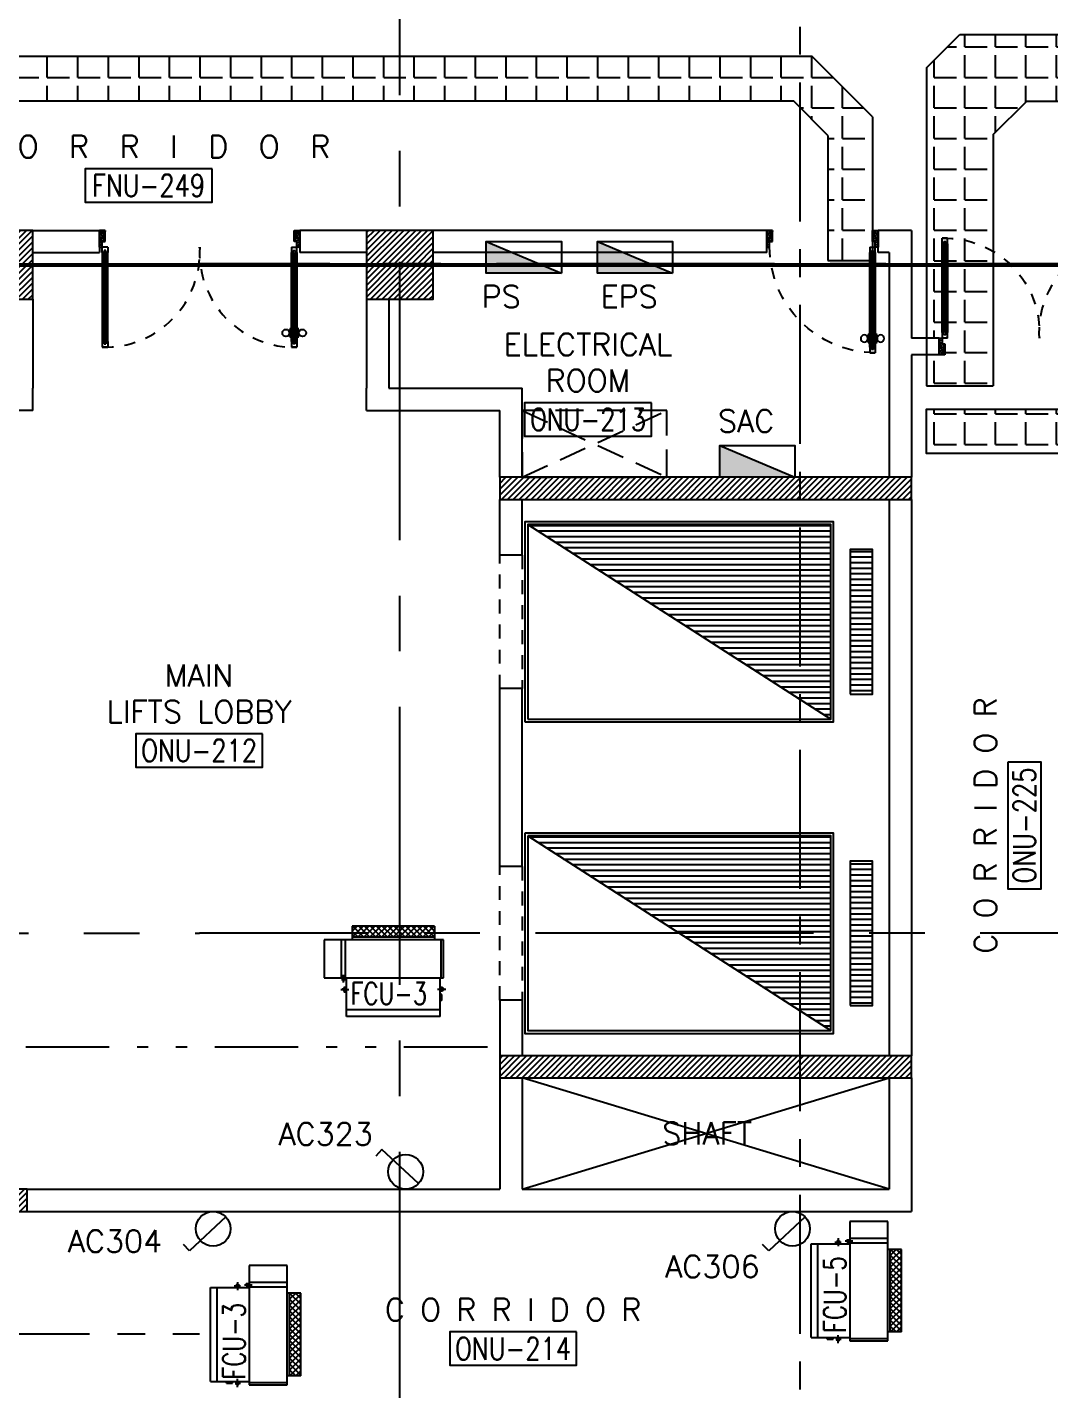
# Model space of a CAD drawing. Extents: x 88808.2 to 88899.2, y 39921.6 to 40001.1.
# Drawn here: x 88875.42 to 88884.61, y 39945.98 to 39958.23 of the extents above; entities that cross this region are included whole.
import ezdxf
from ezdxf.enums import TextEntityAlignment as Align

# ---------------------------------------------------------------- set-up
doc = ezdxf.new("R2010")
doc.units = 0
doc.header["$MEASUREMENT"] = 0
for name, pattern in [('2DASHES', [1.7, 0.75, -0.25, 0.1, -0.25, 0.1, -0.25]), ('CENTER', [2, 1.25, -0.25, 0.25, -0.25]), ('CENTERX2', [4, 2.5, -0.5, 0.5, -0.5]), ('HIDDEN', [0.375, 0.25, -0.125]), ('HIDDEN2', [0.1875, 0.125, -0.0625])]:
    doc.linetypes.add(name, pattern=pattern)
doc.layers.get('0').update_dxf_attribs({"color": 11, "linetype": 'CONTINUOUS'})
for name, color, linetype in [('AXES', 11, 'CENTERX2'), ('AXES1', 11, 'CENTER'), ('COL', 11, 'CONTINUOUS'), ('DOOR', 11, 'CONTINUOUS'), ('E-HLINE', 2, 'HIDDEN'), ('E-PANELBX', 3, 'CONTINUOUS'), ('E-SOCKETS', 4, 'CONTINUOUS'), ('E-TRAY', 2, 'CONTINUOUS'), ('EJ', 11, 'CONTINUOUS'), ('FCU', 3, 'CONTINUOUS'), ('HAT', 11, 'CONTINUOUS'), ('HIDDEN', 11, 'HIDDEN2'), ('IND-ES-L', 11, '2DASHES'), ('LIFTS', 11, 'CONTINUOUS'), ('M-TEXT', 2, 'CONTINUOUS'), ('RM-BOX', 11, 'CONTINUOUS'), ('RM-NAME', 11, 'CONTINUOUS'), ('RM-NO', 11, 'CONTINUOUS'), ('SHAFT', 11, 'CONTINUOUS'), ('TITLE', 4, 'CONTINUOUS'), ('WALL', 11, 'CONTINUOUS')]:
    doc.layers.add(name, color=color, linetype=linetype)
doc.styles.add('ROMANS', font='ROMANS.shx', dxfattribs={"width": 0.6})
pattern_1 = [(0, (0, 0), (0, 0.275), [0.2, -0.075]), (90, (0, 0), (-0.275, 2e-17), [0.2, -0.075])]

# ---------------------------------------------------------------- blocks, each defined once
blk = doc.blocks.new('RM1')
at = {"layer": 'RM-BOX'}
blk.add_lwpolyline([(570, -200), (-570, -200), (-570, -500), (570, -500)], close=True, dxfattribs=at)
at = {"layer": 'RM-NAME', "style": 'ROMANS'}
for tag, p in [('ROOMNAME1', (0, 324)), ('ROOMNAME2', (0, 0))]:
    blk.add_attdef(tag, text='', height=200, dxfattribs=at).set_placement(p, align=Align.MIDDLE)
at = {"layer": 'RM-NO', "style": 'ROMANS', "width": 0.8}
blk.add_attdef('ROOMNO', text='', height=200, dxfattribs=at).set_placement((0, -350), align=Align.MIDDLE)
blk = doc.blocks.new('D1000')
at = {"layer": 'DOOR', "color": 7, "linetype": 'ByBlock'}
for p, q in [((0, 0), (-150, 0)), ((-150, 0), (-150, -25)), ((-150, 0), (0, 0)), ((0, -50), (-114, 0)), ((0, -50), (-40, 0)), ((0, -50), (0, 0)), ((-1050, -25), (-1100, -25)), ((-1100, -75), (-1100, -25)), ((-1100, -25), (-1100, -75)), ((-1050, -75), (-1100, -75)), ((-1050, -42), (-1070, -42)), ((-1070, -42), (-1070, -58)), ((-1050, -58), (-1070, -58)), ((-1050, -25), (-1050, -42)), ((-1050, -58), (-1050, -75)), ((-928, -18), (-1018, -18)), ((-1018, -25), (-1018, -18)), ((-1018, -75), (-1018, -82)), ((-928, -82), (-1018, -82)), ((-1005, -9), (-940, -9)), ((-1005, -18), (-1005, -9)), ((-1005, -18), (-940, -18)), ((-1005, -82), (-940, -82)), ((-1005, -82), (-1005, -91)), ((-1005, -91), (-940, -91)), ((-940, -18), (-940, -9)), ((-940, -82), (-940, -91)), ((-928, -25), (-928, -18)), ((-928, -75), (-928, -82)), ((-200, -42), (-200, -25)), ((-200, -25), (-150, -25)), ((-180, -42), (-200, -42)), ((-200, -75), (-200, -58)), ((-200, -58), (-180, -58)), ((-150, -75), (-200, -75)), ((-180, -58), (-180, -42)), ((-150, -75), (-150, -25)), ((-150, -25), (-100, -25)), ((-100, -25), (-100, -50)), ((0, -50), (-100, -37)), ((-100, -50), (0, -50)), ((-150, -975), (-100, -975)), ((-150, -1000), (-150, -975)), ((0, -950), (-114, -1000)), ((-100, -975), (-100, -950)), ((0, -950), (-100, -963)), ((-100, -950), (0, -950)), ((0, -950), (-40, -1000)), ((0, -950), (0, -1000)), ((-150, -1000), (0, -1000)), ((0, -1000), (-150, -1000))]:
    blk.add_line(p, q, dxfattribs=at)
at = {"layer": 'DOOR', "linetype": 'ByBlock'}
for p, q in [((-200, -25), (-1050, -25)), ((-200, -42), (-1050, -42)), ((-200, -58), (-1050, -58)), ((-1050, -75), (-200, -75))]:
    blk.add_line(p, q, dxfattribs=at)
at = {"layer": 'DOOR', "color": 7, "linetype": 'ByBlock'}
for centre in [(-973, 23), (-973, -124)]:
    blk.add_circle(centre, 32.4, dxfattribs=at)
for centre, radius, start, end in [((0, -50), 134, 158.1598, 169.28), ((0, -50), 74.4, 137.7764, 180), ((0, -50), 54.4, 113.2074, 180), ((0, -50), 154, 161.1053, 166.2858), ((0, -50), 114, 154.0838, 167.3774), ((0, -50), 94.4, 148.0182, 180), ((0, -50), 34.4, 90, 180), ((0, -50), 14.4, 90, 180), ((0, -950), 134, 190.72, 201.8402), ((0, -950), 94.4, 180, 211.9818), ((0, -950), 74.4, 180, 222.2236), ((0, -950), 54.4, 180, 246.7926), ((0, -950), 34.4, 180, 270), ((0, -950), 14.4, 180, 270), ((0, -950), 154, 193.7142, 198.8947)]:
    blk.add_arc(centre, radius, start, end, dxfattribs=at)
at = {"layer": 'DOOR', "linetype": 'HIDDEN', "ltscale": 0.5}
blk.add_arc((-149, -24), 951, 180.0434, 269.9667, dxfattribs=at)
blk = doc.blocks.new('A$C272A55A0')
at = {"layer": 'DOOR', "color": 0, "linetype": 'ByBlock'}
for p, q in [((0, 900), (0, 1050)), ((50, 1050), (0, 1050)), ((50, 950), (50, 1050)), ((1750, 950), (1750, 1050)), ((1750, 1050), (1800, 1050)), ((1800, 1050), (1800, 900)), ((0, 900), (25, 900)), ((25, 950), (50, 950)), ((25, 900), (25, 950)), ((75, 900), (25, 900)), ((25, 850), (25, 900)), ((58, 870), (42, 870)), ((42, 870), (42, 850)), ((58, 850), (58, 870)), ((75, 900), (75, 850)), ((1725, 900), (1775, 900)), ((1725, 900), (1725, 850)), ((1742, 870), (1758, 870)), ((1742, 850), (1742, 870)), ((1775, 950), (1750, 950)), ((1758, 870), (1758, 850)), ((1775, 900), (1775, 950)), ((1800, 900), (1775, 900)), ((1775, 850), (1775, 900)), ((42, 850), (25, 850)), ((75, 850), (58, 850)), ((1725, 850), (1742, 850)), ((1758, 850), (1775, 850)), ((1718, 160), (1709, 160)), ((1709, 95), (1709, 160)), ((1725, 173), (1718, 173)), ((1718, 173), (1718, 83)), ((1718, 95), (1718, 160)), ((1775, 173), (1782, 173)), ((1782, 173), (1782, 83)), ((1782, 160), (1791, 160)), ((1782, 95), (1782, 160)), ((1791, 95), (1791, 160)), ((25, 50), (42, 50)), ((25, 50), (25, 0)), ((25, 0), (75, 0)), ((75, 0), (25, 0)), ((42, 50), (42, 30)), ((42, 30), (58, 30)), ((58, 50), (75, 50)), ((58, 50), (58, 30)), ((75, 50), (75, 0)), ((1718, 95), (1709, 95)), ((1725, 83), (1718, 83)), ((1742, 50), (1725, 50)), ((1725, 50), (1725, 0)), ((1775, 0), (1725, 0)), ((1725, 0), (1775, 0)), ((1742, 50), (1742, 30)), ((1758, 30), (1742, 30)), ((1775, 50), (1758, 50)), ((1758, 50), (1758, 30)), ((1775, 83), (1782, 83)), ((1775, 50), (1775, 0)), ((1782, 95), (1791, 95))]:
    blk.add_line(p, q, dxfattribs=at)
at = {"layer": 'DOOR', "color": 9, "linetype": 'ByBlock'}
for p, q in [((50, 1050), (0, 1010)), ((50, 1050), (0, 937)), ((50, 1050), (37, 950)), ((1750, 1050), (1800, 1010)), ((1750, 1050), (1800, 937)), ((1750, 1050), (1763, 950))]:
    blk.add_line(p, q, dxfattribs=at)
at = {"layer": 'DOOR', "linetype": 'ByBlock'}
for p, q in [((25, 850), (25, 50)), ((42, 850), (42, 50)), ((58, 850), (58, 50)), ((75, 50), (75, 850)), ((1725, 50), (1725, 850)), ((1742, 850), (1742, 50)), ((1758, 850), (1758, 50)), ((1775, 850), (1775, 50))]:
    blk.add_line(p, q, dxfattribs=at)
at = {"layer": 'DOOR', "color": 0, "linetype": 'ByBlock'}
for centre in [(1676, 128), (1824, 128)]:
    blk.add_circle(centre, 32.4, dxfattribs=at)
at = {"layer": 'DOOR', "color": 9, "linetype": 'ByBlock'}
for centre, radius, start, end in [((50, 1050), 54.4, 203.2074, 270), ((50, 1050), 74.4, 227.7764, 270), ((50, 1050), 34.4, 180, 270), ((50, 1050), 14.4, 180, 270), ((1750, 1050), 14.4, 270, 0), ((1750, 1050), 34.4, 270, 0), ((1750, 1050), 54.4, 270, 336.7926), ((1750, 1050), 74.4, 270, 312.2236), ((50, 1050), 94.4, 238.0182, 270), ((50, 1050), 114, 244.0838, 257.3774), ((50, 1050), 134, 248.1598, 259.28), ((50, 1050), 154, 251.1053, 256.2858), ((1750, 1050), 94.4, 270, 301.9818), ((1750, 1050), 114, 282.6226, 295.9162), ((1750, 1050), 134, 280.72, 291.8402), ((1750, 1050), 154, 283.7142, 288.8947)]:
    blk.add_arc(centre, radius, start, end, dxfattribs=at)
at = {"layer": 'DOOR', "linetype": 'HIDDEN', "ltscale": 0.5}
for centre, start, end in [((50, 851), 268.3174, 3.2965), ((1750, 851), 176.7035, 271.6826)]:
    blk.add_arc(centre, 851, start, end, dxfattribs=at)
at = {"layer": 'WALL', "linetype": 'ByBlock'}
blk.add_line((1800, 900), (1800, 1050), dxfattribs=at)
blk = doc.blocks.new('*X19')
at = {"color": 0}
for p, q in [((503899, 131750), (506612, 131750)), ((503977, 131700), (506612, 131700)), ((504055, 131650), (506612, 131650)), ((504132, 131600), (506612, 131600)), ((504210, 131550), (506612, 131550)), ((504288, 131500), (506612, 131500)), ((504366, 131450), (506612, 131450)), ((504444, 131400), (506612, 131400)), ((504522, 131350), (506612, 131350)), ((504600, 131300), (506612, 131300)), ((504677, 131250), (506612, 131250)), ((504755, 131200), (506612, 131200)), ((504833, 131150), (506612, 131150)), ((504911, 131100), (506612, 131100)), ((504989, 131050), (506612, 131050)), ((505067, 131000), (506612, 131000)), ((505145, 130950), (506612, 130950)), ((505222, 130900), (506612, 130900)), ((505300, 130850), (506612, 130850)), ((505378, 130800), (506612, 130800)), ((505456, 130750), (506612, 130750)), ((505534, 130700), (506612, 130700)), ((505612, 130650), (506612, 130650)), ((505690, 130600), (506612, 130600)), ((505767, 130550), (506612, 130550)), ((505845, 130500), (506612, 130500)), ((505923, 130450), (506612, 130450)), ((506001, 130400), (506612, 130400)), ((506079, 130350), (506612, 130350)), ((506157, 130300), (506612, 130300)), ((506235, 130250), (506612, 130250)), ((506312, 130200), (506612, 130200)), ((506390, 130150), (506612, 130150)), ((506468, 130100), (506612, 130100)), ((506546, 130050), (506612, 130050))]:
    blk.add_line(p, q, dxfattribs=at)
blk = doc.blocks.new('C5')
at = {"layer": 'HAT', "linetype": 'ByBlock'}
h = blk.add_hatch(dxfattribs=at)
h.set_pattern_fill('ANSI31', color=256, scale=300, style=0)
h.set_pattern_definition([(45, (-223356.182, -51411.005), (-26.516504, 26.516504), [])])
h.paths.add_polyline_path([(300, 300), (0, 300), (0, 0), (300, 0)])
h.paths.add_polyline_path([(600, 300), (300, 300), (300, 0), (600, 0)])
at = {"layer": 'COL'}
blk.add_lwpolyline([(600, 300), (0, 300), (0, 0), (600, 0)], close=True, dxfattribs=at)
blk = doc.blocks.new('*X53')
at = {"color": 0}
for p, q in [((76229, 137641), (76388, 137800)), ((76229, 137694), (76334, 137800)), ((76229, 137748), (76281, 137800)), ((76241, 137600), (76441, 137800)), ((76294, 137600), (76494, 137800)), ((76347, 137600), (76547, 137800)), ((76400, 137600), (76600, 137800)), ((76453, 137600), (76653, 137800)), ((76506, 137600), (76706, 137800)), ((76559, 137600), (76759, 137800)), ((76612, 137600), (76812, 137800)), ((76665, 137600), (76865, 137800)), ((76718, 137600), (76918, 137800)), ((76771, 137600), (76971, 137800)), ((76824, 137600), (77024, 137800)), ((76877, 137600), (77077, 137800)), ((76930, 137600), (77130, 137800)), ((76983, 137600), (77183, 137800)), ((77036, 137600), (77236, 137800)), ((77089, 137600), (77289, 137800)), ((77142, 137600), (77342, 137800)), ((77195, 137600), (77395, 137800)), ((77248, 137600), (77448, 137800)), ((77301, 137600), (77501, 137800)), ((77354, 137600), (77554, 137800)), ((77407, 137600), (77607, 137800)), ((77460, 137600), (77660, 137800)), ((77513, 137600), (77713, 137800)), ((77566, 137600), (77766, 137800)), ((77619, 137600), (77819, 137800)), ((77672, 137600), (77872, 137800)), ((77725, 137600), (77925, 137800)), ((77779, 137600), (77979, 137800)), ((77832, 137600), (78032, 137800)), ((77885, 137600), (78085, 137800)), ((77938, 137600), (78138, 137800)), ((77991, 137600), (78191, 137800)), ((78044, 137600), (78244, 137800)), ((78097, 137600), (78297, 137800)), ((78150, 137600), (78350, 137800)), ((78203, 137600), (78403, 137800)), ((78256, 137600), (78456, 137800)), ((78309, 137600), (78509, 137800)), ((78362, 137600), (78562, 137800)), ((78415, 137600), (78615, 137800)), ((78468, 137600), (78668, 137800)), ((78521, 137600), (78721, 137800)), ((78574, 137600), (78774, 137800)), ((78627, 137600), (78827, 137800)), ((78680, 137600), (78880, 137800)), ((78733, 137600), (78933, 137800)), ((78786, 137600), (78986, 137800)), ((78839, 137600), (79039, 137800)), ((78892, 137600), (79092, 137800)), ((78945, 137600), (79145, 137800)), ((78998, 137600), (79198, 137800)), ((79051, 137600), (79251, 137800)), ((79104, 137600), (79304, 137800)), ((79157, 137600), (79357, 137800)), ((79210, 137600), (79410, 137800)), ((79263, 137600), (79463, 137800)), ((79316, 137600), (79516, 137800)), ((79369, 137600), (79569, 137800)), ((79423, 137600), (79623, 137800)), ((79476, 137600), (79676, 137800)), ((79529, 137600), (79729, 137800)), ((79582, 137600), (79782, 137800)), ((79635, 137600), (79835, 137800)), ((79688, 137600), (79888, 137800)), ((79741, 137600), (79941, 137800)), ((79794, 137600), (79994, 137800)), ((79847, 137600), (80047, 137800)), ((79900, 137600), (80100, 137800)), ((79953, 137600), (80153, 137800)), ((80006, 137600), (80206, 137800)), ((80059, 137600), (80259, 137800)), ((80112, 137600), (80312, 137800)), ((80165, 137600), (80365, 137800)), ((80218, 137600), (80418, 137800)), ((80271, 137600), (80471, 137800)), ((80324, 137600), (80524, 137800)), ((80377, 137600), (80577, 137800)), ((80430, 137600), (80630, 137800)), ((80483, 137600), (80683, 137800)), ((80536, 137600), (80736, 137800)), ((80589, 137600), (80789, 137800)), ((80642, 137600), (80842, 137800)), ((80695, 137600), (80895, 137800)), ((80748, 137600), (80948, 137800)), ((80801, 137600), (81001, 137800)), ((80854, 137600), (81054, 137800)), ((80907, 137600), (81079, 137772)), ((80960, 137600), (81079, 137718)), ((81014, 137600), (81079, 137665)), ((81067, 137600), (81079, 137612))]:
    blk.add_line(p, q, dxfattribs=at)
blk = doc.blocks.new('*X18')
at = {"color": 0}
for p, q in [((140176, 227700), (140376, 227700)), ((140176, 227650), (140376, 227650)), ((140176, 227600), (140376, 227600)), ((140176, 227550), (140376, 227550)), ((140176, 227500), (140376, 227500)), ((140176, 227450), (140376, 227450)), ((140176, 227400), (140376, 227400)), ((140176, 227350), (140376, 227350)), ((140176, 227300), (140376, 227300)), ((140176, 227250), (140376, 227250)), ((140176, 227200), (140376, 227200)), ((140176, 227150), (140376, 227150)), ((140176, 227100), (140376, 227100)), ((140176, 227050), (140376, 227050)), ((140176, 227000), (140376, 227000)), ((140176, 226950), (140376, 226950)), ((140176, 226900), (140376, 226900)), ((140176, 226850), (140376, 226850)), ((140176, 226800), (140376, 226800)), ((140176, 226750), (140376, 226750)), ((140176, 226700), (140376, 226700)), ((140176, 226650), (140376, 226650)), ((140176, 226600), (140376, 226600)), ((140176, 226550), (140376, 226550)), ((140176, 226500), (140376, 226500)), ((140176, 226450), (140376, 226450))]:
    blk.add_line(p, q, dxfattribs=at)
blk = doc.blocks.new('*X24')
at = {"color": 0}
for p, q in [((197839, 143639), (197999, 143800)), ((197839, 143692), (197946, 143800)), ((197839, 143745), (197893, 143800)), ((197853, 143600), (198053, 143800)), ((197906, 143600), (198106, 143800)), ((197959, 143600), (198159, 143800)), ((198012, 143600), (198212, 143800)), ((198065, 143600), (198265, 143800)), ((198118, 143600), (198318, 143800)), ((198171, 143600), (198371, 143800)), ((198224, 143600), (198424, 143800)), ((198277, 143600), (198477, 143800)), ((198330, 143600), (198530, 143800)), ((198383, 143600), (198583, 143800)), ((198436, 143600), (198636, 143800)), ((198489, 143600), (198689, 143800)), ((198542, 143600), (198742, 143800)), ((198595, 143600), (198795, 143800)), ((198648, 143600), (198848, 143800)), ((198701, 143600), (198901, 143800)), ((198754, 143600), (198954, 143800)), ((198807, 143600), (199007, 143800)), ((198860, 143600), (199060, 143800)), ((198913, 143600), (199113, 143800)), ((198966, 143600), (199166, 143800)), ((199019, 143600), (199219, 143800)), ((199072, 143600), (199272, 143800)), ((199125, 143600), (199325, 143800)), ((199178, 143600), (199378, 143800)), ((199231, 143600), (199431, 143800)), ((199284, 143600), (199484, 143800)), ((199337, 143600), (199537, 143800)), ((199390, 143600), (199590, 143800)), ((199443, 143600), (199643, 143800)), ((199497, 143600), (199697, 143800)), ((199550, 143600), (199750, 143800)), ((199603, 143600), (199803, 143800)), ((199656, 143600), (199856, 143800)), ((199709, 143600), (199909, 143800)), ((199762, 143600), (199962, 143800)), ((199815, 143600), (200015, 143800)), ((199868, 143600), (200068, 143800)), ((199921, 143600), (200121, 143800)), ((199974, 143600), (200174, 143800)), ((200027, 143600), (200227, 143800)), ((200080, 143600), (200280, 143800)), ((200133, 143600), (200333, 143800)), ((200186, 143600), (200386, 143800)), ((200239, 143600), (200439, 143800)), ((200292, 143600), (200492, 143800)), ((200345, 143600), (200545, 143800)), ((200398, 143600), (200598, 143800)), ((200451, 143600), (200651, 143800)), ((200504, 143600), (200704, 143800)), ((200557, 143600), (200757, 143800)), ((200610, 143600), (200810, 143800)), ((200663, 143600), (200863, 143800)), ((200716, 143600), (200916, 143800)), ((200769, 143600), (200969, 143800)), ((200822, 143600), (201022, 143800)), ((200875, 143600), (201075, 143800)), ((200928, 143600), (201128, 143800)), ((200981, 143600), (201181, 143800)), ((201034, 143600), (201234, 143800)), ((201088, 143600), (201288, 143800)), ((201141, 143600), (201341, 143800)), ((201194, 143600), (201394, 143800)), ((201247, 143600), (201447, 143800)), ((201300, 143600), (201500, 143800)), ((201353, 143600), (201539, 143786)), ((201406, 143600), (201539, 143733)), ((201459, 143600), (201539, 143680)), ((201512, 143600), (201539, 143627))]:
    blk.add_line(p, q, dxfattribs=at)
blk = doc.blocks.new('*X29')
at = {"color": 0}
for p, q in [((197839, 138813), (198025, 139000)), ((197839, 138866), (197972, 139000)), ((197839, 138919), (197919, 139000)), ((197839, 138972), (197866, 139000)), ((197879, 138800), (198079, 139000)), ((197932, 138800), (198132, 139000)), ((197985, 138800), (198185, 139000)), ((198038, 138800), (198238, 139000)), ((198091, 138800), (198291, 139000)), ((198144, 138800), (198344, 139000)), ((198197, 138800), (198397, 139000)), ((198250, 138800), (198450, 139000)), ((198303, 138800), (198503, 139000)), ((198356, 138800), (198556, 139000)), ((198409, 138800), (198609, 139000)), ((198462, 138800), (198662, 139000)), ((198515, 138800), (198715, 139000)), ((198568, 138800), (198768, 139000)), ((198621, 138800), (198821, 139000)), ((198674, 138800), (198874, 139000)), ((198727, 138800), (198927, 139000)), ((198780, 138800), (198980, 139000)), ((198833, 138800), (199033, 139000)), ((198886, 138800), (199086, 139000)), ((198939, 138800), (199139, 139000)), ((198992, 138800), (199192, 139000)), ((199045, 138800), (199245, 139000)), ((199098, 138800), (199298, 139000)), ((199151, 138800), (199351, 139000)), ((199204, 138800), (199404, 139000)), ((199257, 138800), (199457, 139000)), ((199310, 138800), (199510, 139000)), ((199363, 138800), (199563, 139000)), ((199416, 138800), (199616, 139000)), ((199469, 138800), (199669, 139000)), ((199523, 138800), (199723, 139000)), ((199576, 138800), (199776, 139000)), ((199629, 138800), (199829, 139000)), ((199682, 138800), (199882, 139000)), ((199735, 138800), (199935, 139000)), ((199788, 138800), (199988, 139000)), ((199841, 138800), (200041, 139000)), ((199894, 138800), (200094, 139000)), ((199947, 138800), (200147, 139000)), ((200000, 138800), (200200, 139000)), ((200053, 138800), (200253, 139000)), ((200106, 138800), (200306, 139000)), ((200159, 138800), (200359, 139000)), ((200212, 138800), (200412, 139000)), ((200265, 138800), (200465, 139000)), ((200318, 138800), (200518, 139000)), ((200371, 138800), (200571, 139000)), ((200424, 138800), (200624, 139000)), ((200477, 138800), (200677, 139000)), ((200530, 138800), (200730, 139000)), ((200583, 138800), (200783, 139000)), ((200636, 138800), (200836, 139000)), ((200689, 138800), (200889, 139000)), ((200742, 138800), (200942, 139000)), ((200795, 138800), (200995, 139000)), ((200848, 138800), (201048, 139000)), ((200901, 138800), (201101, 139000)), ((200954, 138800), (201154, 139000)), ((201007, 138800), (201207, 139000)), ((201060, 138800), (201260, 139000)), ((201114, 138800), (201314, 139000)), ((201167, 138800), (201367, 139000)), ((201220, 138800), (201420, 139000)), ((201273, 138800), (201473, 139000)), ((201326, 138800), (201526, 139000)), ((201379, 138800), (201539, 138960)), ((201432, 138800), (201539, 138907)), ((201485, 138800), (201539, 138854))]:
    blk.add_line(p, q, dxfattribs=at)
blk = doc.blocks.new('E-PBX')
at = {"layer": 'E-PANELBX'}
h = blk.add_hatch(color=256, dxfattribs=at)
h.paths.add_polyline_path([(33.8, 190), (-225, 190), (33.8, 80.7)])
h.paths.add_polyline_path([(225, 190), (33.8, 190), (33.8, 80.7), (225, 0)])
blk.add_line((225, 0), (-225, 190), dxfattribs=at)
blk.add_lwpolyline([(-225, 190), (225, 190), (225, 0), (-225, 0)], close=True, dxfattribs=at)
blk = doc.blocks.new('*X133')
at = {"color": 0}
for p, q in [((16890, -2467), (16943, -2414)), ((16890, -2520), (16990, -2420)), ((16990, -2512), (16892, -2414)), ((16990, -2459), (16945, -2414)), ((16990, -2565), (16890, -2465)), ((16890, -2573), (16990, -2473)), ((16990, -2619), (16890, -2519)), ((16890, -2626), (16990, -2526)), ((16990, -2672), (16890, -2572)), ((16890, -2679), (16990, -2579)), ((16990, -2725), (16890, -2625)), ((16890, -2732), (16990, -2632)), ((16990, -2778), (16890, -2678)), ((16890, -2785), (16990, -2685)), ((16990, -2831), (16890, -2731)), ((16890, -2838), (16990, -2738)), ((16990, -2884), (16890, -2784)), ((16890, -2891), (16990, -2791)), ((16990, -2937), (16890, -2837)), ((16890, -2944), (16990, -2844)), ((16990, -2990), (16890, -2890)), ((16890, -2997), (16990, -2897)), ((16990, -3043), (16890, -2943)), ((16890, -3050), (16990, -2950)), ((16990, -3096), (16890, -2996)), ((16890, -3103), (16990, -3003)), ((16990, -3149), (16890, -3049)), ((16892, -3155), (16990, -3056)), ((16944, -3155), (16890, -3102)), ((16945, -3155), (16990, -3109))]:
    blk.add_line(p, q, dxfattribs=at)
blk = doc.blocks.new('WHE06')
at = {"color": 2}
for p, q in [((689, 621), (346, 621)), ((346, 621), (346, 469)), ((689, 469), (689, 621)), ((60, -422), (60, 422)), ((212, 437), (269, 437)), ((232, 452), (232, 422)), ((232, 452), (252, 452)), ((242, 472), (242, 399)), ((252, 452), (252, 422)), ((305, 448), (373, 448)), ((321, 458), (321, 438)), ((321, 458), (346, 458)), ((321, 438), (346, 438)), ((346, 430), (689, 430)), ((811, 371), (689, 371)), ((711, -371), (711, 371)), ((811, -371), (811, 371)), ((142, -437), (142, -422)), ((142, -437), (197, -437)), ((197, -437), (197, -422)), ((221, -437), (269, -437)), ((232, -452), (232, -422)), ((232, -452), (252, -452)), ((242, -472), (242, -399)), ((252, -452), (252, -422)), ((346, -430), (689, -430)), ((811, -371), (689, -371))]:
    blk.add_line(p, q, dxfattribs=at)
at = {"color": 6}
for p, q in [((0, -422), (0, 422)), ((0, 422), (346, 422)), ((346, 469), (346, -451)), ((689, 469), (346, 469)), ((689, -451), (689, 469)), ((0, -422), (346, -422)), ((346, -451), (689, -451))]:
    blk.add_line(p, q, dxfattribs=at)
at = {"color": 2}
blk.add_blockref('*X133', (-16179, 2784), dxfattribs=at)

msp = doc.modelspace()

# ---------------------------------------------------------------- hatches: boundary and pattern name
at = {"layer": 'HAT'}
h = msp.add_hatch(dxfattribs=at)
h.set_pattern_fill('ANGLE', color=256, style=0)
h.set_pattern_definition(pattern_1)
h.paths.add_polyline_path([(88883.6703, 39955.2796), (88883.6203, 39955.2796), (88883.5064, 39955.2796), (88883.5064, 39955.0024), (88884.1064, 39955.0024), (88884.1064, 39956.0796), (88883.6953, 39956.0796), (88883.6953, 39955.4796), (88883.6953, 39955.4296), (88883.6453, 39955.4296), (88883.6453, 39955.3796), (88883.6703, 39955.3796)])
h.paths.add_polyline_path([(88883.6453, 39956.0796), (88883.5064, 39956.0796), (88883.5064, 39955.4296), (88883.6203, 39955.4296), (88883.6453, 39955.4296), (88883.6453, 39955.4796)], flags=17)
h.paths.add_polyline_path([(88883.6953, 39956.3296), (88883.6953, 39956.2796), (88883.6953, 39956.0996), (88884.1064, 39956.0996), (88884.1064, 39956.2097, 0.1278073)], flags=16)
h.paths.add_polyline_path([(88884.1064, 39957.2617), (88884.4064, 39957.5617), (88885.9703, 39957.5617), (88885.9703, 39958.1617), (88883.8064, 39958.1617), (88883.5064, 39957.8617), (88883.5064, 39956.0996), (88883.6453, 39956.0996), (88883.6453, 39956.2796), (88883.6453, 39956.3296, -0.1427599), (88884.1064, 39956.2097)])
h.paths.add_polyline_path([(88885.9703, 39958.1617), (88885.9703, 39957.5617), (88889.5703, 39957.5617), (88889.5703, 39958.1617)])
h = msp.add_hatch(dxfattribs=at)
h.set_pattern_fill('ANGLE', color=256, style=0)
h.set_pattern_definition(pattern_1)
h.paths.add_polyline_path([(88882.6193, 39956.1285), (88882.9952, 39956.1285), (88882.9953, 39956.1996), (88882.9953, 39956.2496), (88883.0193, 39956.2496), (88883.0193, 39957.4197), (88882.4773, 39957.9617), (88882.3703, 39957.9617), (88882.3703, 39957.5031), (88882.6193, 39957.254)])
h.paths.add_polyline_path([(88882.3116, 39957.5617), (88882.3703, 39957.5031), (88882.3703, 39957.9617), (88878.7703, 39957.9617), (88878.7703, 39957.5617)])
h.paths.add_polyline_path([(88875.1703, 39957.9617), (88875.1703, 39957.5617), (88878.7703, 39957.5617), (88878.7703, 39957.9617)])
h.paths.add_polyline_path([(88871.5703, 39957.9617), (88871.5703, 39957.5617), (88875.1703, 39957.5617), (88875.1703, 39957.9617)])
h = msp.add_hatch(dxfattribs=at)
h.set_pattern_fill('ANGLE', color=256, style=0)
h.set_pattern_definition(pattern_1)
h.paths.add_polyline_path([(88885.4822, 39954.2507), (88885.4822, 39938.5329), (88885.0822, 39938.5329), (88885.0822, 39954.085), (88884.7745, 39954.3927), (88883.5064, 39954.3927), (88883.5064, 39954.7927), (88884.9402, 39954.7927)])

# ---------------------------------------------------------------- linework, layer by layer
at = {"layer": 'AXES'}
for p, q in [((88878.7703, 39921.6153), (88878.7703, 40000.4279)), ((88809.2803, 39956.0996), (88876.9703, 39956.0996)), ((88809.2803, 39956.0796), (88876.9703, 39956.0796)), ((88898.1394, 39956.0996), (88876.9703, 39956.0996)), ((88898.1394, 39956.0796), (88876.9703, 39956.0796)), ((88808.9303, 39950.0796), (88876.9703, 39950.0796)), ((88898.4894, 39950.0796), (88876.9703, 39950.0796))]:
    msp.add_line(p, q, dxfattribs=at)
at = {"layer": 'AXES1'}
for p, q in [((88882.3703, 39928.4796), (88882.3703, 39987.2996)), ((88818.7303, 39946.4796), (88876.9703, 39946.4796))]:
    msp.add_line(p, q, dxfattribs=at)
at = {"layer": 'COL'}
for p, q in [((88875.4203, 39947.7796), (88879.6703, 39947.7796)), ((88875.4203, 39947.5796), (88879.6703, 39947.5796))]:
    msp.add_line(p, q, dxfattribs=at)
for points in [[(88879.6703, 39954.1796), (88879.6703, 39953.9796), (88883.3703, 39953.9796), (88883.3703, 39954.1796)], [(88879.6703, 39948.9796), (88879.6703, 39948.7796), (88883.3703, 39948.7796), (88883.3703, 39948.9796)], [(88875.4203, 39947.7796), (88870.5703, 39947.7796), (88870.5703, 39947.5796), (88875.4203, 39947.5796)]]:
    msp.add_lwpolyline(points, close=True, dxfattribs=at)
for points in [[(88880.2345, 39948.9796), (88879.6703, 39948.9796), (88879.6703, 39948.7796)], [(88883.3703, 39948.7796), (88883.3703, 39948.9796)]]:
    msp.add_lwpolyline(points, dxfattribs=at)
at = {"layer": 'E-SOCKETS'}
for p, q in [((88878.6093, 39948.1346), (88878.5548, 39948.0761)), ((88878.9371, 39947.8294), (88878.6093, 39948.1346)), ((88877.2061, 39947.5298), (88876.8782, 39947.2246)), ((88882.4146, 39947.5298), (88882.0868, 39947.2246)), ((88876.8782, 39947.2246), (88876.8237, 39947.2831)), ((88882.0868, 39947.2246), (88882.0323, 39947.2832))]:
    msp.add_line(p, q, dxfattribs=at)
for centre in [(88878.8227, 39947.9359), (88877.0917, 39947.4233), (88882.3003, 39947.4234)]:
    msp.add_circle(centre, 0.1562, dxfattribs=at)
at = {"layer": 'E-TRAY', "color": 4}
for p, q in [((88883.5064, 39957.8617), (88883.8064, 39958.1617)), ((88883.8064, 39958.1617), (88894.1545, 39958.1617)), ((88882.4773, 39957.9617), (88868.9168, 39957.9617)), ((88883.0193, 39957.4197), (88882.4773, 39957.9617)), ((88883.5064, 39957.8617), (88883.5064, 39955.0024)), ((88882.3116, 39957.5617), (88868.7511, 39957.5617)), ((88882.6193, 39957.254), (88882.3116, 39957.5617)), ((88884.1064, 39957.2617), (88884.4064, 39957.5617)), ((88884.4064, 39957.5617), (88894.1545, 39957.5617)), ((88883.0193, 39957.4197), (88883.0193, 39956.1285)), ((88882.6193, 39957.254), (88882.6193, 39956.1285)), ((88884.1064, 39957.2617), (88884.1064, 39955.0024)), ((88882.6193, 39956.1285), (88883.0193, 39956.1285)), ((88883.5064, 39955.0024), (88884.1064, 39955.0024))]:
    msp.add_line(p, q, dxfattribs=at)
at = {"layer": 'EJ', "color": 8}
for p, q in [((88818.4803, 39956.0996), (88893.7957, 39956.0996)), ((88818.4803, 39956.0796), (88893.7957, 39956.0796))]:
    msp.add_line(p, q, dxfattribs=at)
at = {"layer": 'HIDDEN'}
for p, q in [((88879.6703, 39952.2796), (88879.6703, 39953.4796)), ((88879.6703, 39952.2796), (88879.6703, 39953.4796)), ((88879.8703, 39953.4796), (88879.8703, 39952.2796)), ((88879.8703, 39953.4796), (88879.8703, 39952.2796)), ((88879.6703, 39949.4796), (88879.6703, 39950.6796)), ((88879.6703, 39949.4796), (88879.6703, 39950.6796)), ((88879.8703, 39950.6796), (88879.8703, 39949.4796)), ((88879.8703, 39950.6796), (88879.8703, 39949.4796))]:
    msp.add_line(p, q, dxfattribs=at)
at = {"layer": 'IND-ES-L'}
msp.add_line((88879.5575, 39949.0556), (88874.383, 39949.0556), dxfattribs=at)
at = {"layer": 'LIFTS'}
for p, q in [((88879.9203, 39953.7546), (88882.6453, 39952.0046)), ((88879.9203, 39950.9546), (88882.6453, 39949.2046))]:
    msp.add_line(p, q, dxfattribs=at)
for points in [[(88879.8953, 39951.9796), (88882.6703, 39951.9796), (88882.6703, 39953.7796), (88879.8953, 39953.7796)], [(88879.9203, 39952.0046), (88882.6453, 39952.0046), (88882.6453, 39953.7546), (88879.9203, 39953.7546)], [(88882.8203, 39952.2296), (88883.0203, 39952.2296), (88883.0203, 39953.5296), (88882.8203, 39953.5296)], [(88879.8953, 39950.9796), (88879.8953, 39949.1796), (88882.6703, 39949.1796), (88882.6703, 39950.9796)], [(88879.9203, 39950.9546), (88879.9203, 39949.2046), (88882.6453, 39949.2046), (88882.6453, 39950.9546)], [(88882.8203, 39949.4296), (88883.0203, 39949.4296), (88883.0203, 39950.7296), (88882.8203, 39950.7296)]]:
    msp.add_lwpolyline(points, close=True, dxfattribs=at)
at = {"layer": 'SHAFT', "color": 97, "linetype": 'HIDDEN'}
for p, q in [((88879.8703, 39954.1796), (88881.1703, 39954.7796)), ((88879.8703, 39954.7796), (88881.1703, 39954.1796))]:
    msp.add_line(p, q, dxfattribs=at)
at = {"layer": 'SHAFT'}
for p, q in [((88879.8703, 39947.7796), (88883.1703, 39948.7796)), ((88883.1703, 39947.7796), (88879.8703, 39948.7796))]:
    msp.add_line(p, q, dxfattribs=at)
at = {"layer": 'SHAFT', "color": 97, "linetype": 'HIDDEN'}
msp.add_lwpolyline([(88881.1703, 39954.7796), (88879.8703, 39954.7796), (88879.8703, 39954.1796), (88881.1703, 39954.1796)], close=True, dxfattribs=at)
at = {"layer": 'TITLE', "linetype": 'Continuous'}
msp.add_lwpolyline([(88885.4822, 39954.2507), (88885.4822, 39938.5329), (88885.0822, 39938.5329), (88885.0822, 39954.085), (88884.7745, 39954.3927), (88883.5064, 39954.3927), (88883.5064, 39954.7927), (88884.9402, 39954.7927)], close=True, dxfattribs=at)
at = {"layer": 'WALL', "color": 2, "linetype": 'Continuous'}
for p, q in [((88875.4703, 39956.3996), (88876.0703, 39956.3996)), ((88876.0703, 39956.3996), (88876.0703, 39956.1996)), ((88877.8703, 39956.3996), (88877.8703, 39956.1996)), ((88878.4703, 39956.3996), (88877.8703, 39956.3996)), ((88875.4703, 39956.1996), (88876.0703, 39956.1996)), ((88878.4703, 39956.1996), (88877.8703, 39956.1996))]:
    msp.add_line(p, q, dxfattribs=at)
at = {"layer": 'WALL'}
for p, q in [((88882.0703, 39956.3996), (88879.0703, 39956.3996)), ((88882.0703, 39956.1996), (88882.0703, 39956.3996)), ((88883.3703, 39956.3996), (88883.0703, 39956.3996)), ((88883.0703, 39956.1996), (88883.0703, 39956.3996)), ((88883.3703, 39956.3996), (88883.3703, 39955.4296)), ((88882.0703, 39956.1996), (88879.0703, 39956.1996)), ((88883.1703, 39956.1996), (88883.0703, 39956.1996)), ((88883.1703, 39956.1996), (88883.1703, 39954.1796)), ((88875.4703, 39955.7796), (88875.4703, 39954.9796)), ((88878.4703, 39955.7796), (88878.4703, 39954.9796)), ((88878.6703, 39955.7796), (88878.6703, 39954.9796)), ((88883.6203, 39955.4296), (88883.3703, 39955.4296)), ((88883.6203, 39955.2796), (88883.6203, 39955.4296)), ((88883.6203, 39955.2796), (88883.3703, 39955.2796)), ((88883.3703, 39955.2796), (88883.3703, 39954.1796)), ((88875.4703, 39954.7796), (88875.4703, 39954.9796)), ((88875.4703, 39954.7796), (88875.4703, 39954.9796)), ((88878.4703, 39954.7796), (88878.4703, 39954.9796)), ((88878.4703, 39954.7796), (88878.4703, 39954.9796)), ((88878.4703, 39954.7796), (88878.4703, 39954.9796)), ((88878.6703, 39954.9796), (88879.8703, 39954.9796)), ((88879.8703, 39954.1796), (88879.8703, 39954.9796)), ((88875.4703, 39954.7796), (88874.2703, 39954.7796)), ((88875.4703, 39954.7796), (88874.2703, 39954.7796)), ((88878.4703, 39954.7796), (88879.6703, 39954.7796)), ((88879.6703, 39954.1796), (88879.6703, 39954.7796)), ((88879.6703, 39953.4796), (88879.6703, 39953.9796)), ((88879.8703, 39953.4796), (88879.8703, 39953.9796)), ((88883.1703, 39953.9796), (88883.1703, 39948.9796)), ((88883.3703, 39953.9796), (88883.3703, 39948.9796)), ((88879.6703, 39953.4796), (88879.6703, 39953.7796)), ((88879.8703, 39953.4796), (88879.6703, 39953.4796)), ((88879.8703, 39953.4796), (88879.8703, 39953.5796)), ((88879.8703, 39952.2796), (88879.6703, 39952.2796)), ((88879.6703, 39950.6796), (88879.6703, 39952.2796)), ((88879.8703, 39950.6796), (88879.8703, 39952.2796)), ((88879.6703, 39950.6796), (88879.6703, 39951.8796)), ((88879.8703, 39950.6796), (88879.8703, 39951.8796)), ((88879.8703, 39950.6796), (88879.6703, 39950.6796)), ((88879.8703, 39950.6796), (88879.6703, 39950.6796)), ((88879.6703, 39949.4796), (88879.6703, 39948.9796)), ((88879.8703, 39949.4796), (88879.6703, 39949.4796)), ((88879.8703, 39949.4796), (88879.6703, 39949.4796)), ((88879.6703, 39949.4796), (88879.6703, 39948.9796)), ((88879.8703, 39949.4796), (88879.8703, 39948.9796)), ((88879.8703, 39949.4796), (88879.8703, 39948.9796)), ((88879.6703, 39948.7796), (88879.6703, 39947.7796)), ((88879.6703, 39948.7796), (88879.6703, 39947.7796)), ((88879.8703, 39948.7796), (88879.8703, 39947.7796)), ((88879.8703, 39948.7796), (88879.8703, 39947.7796)), ((88883.1703, 39948.7796), (88883.1703, 39947.7796)), ((88883.3703, 39948.7796), (88883.3703, 39947.5796)), ((88875.4203, 39947.7796), (88879.3703, 39947.7796)), ((88876.9703, 39947.7796), (88879.6703, 39947.7796)), ((88876.9703, 39947.7796), (88879.3703, 39947.7796)), ((88879.8703, 39947.7796), (88880.2345, 39947.7796)), ((88879.8703, 39947.7796), (88883.1703, 39947.7796)), ((88875.4203, 39947.5796), (88879.3703, 39947.5796)), ((88876.9703, 39947.5796), (88883.3703, 39947.5796)), ((88876.9703, 39947.5796), (88879.3703, 39947.5796))]:
    msp.add_line(p, q, dxfattribs=at)

# ---------------------------------------------------------------- block references
at = {"layer": 'COL', "xscale": 0.001, "yscale": 0.001, "zscale": 0.001}
for p in [(88874.8703, 39956.0996), (88878.4703, 39956.0996), (88874.8703, 39955.7796), (88878.4703, 39955.7796)]:
    msp.add_blockref('C5', p, dxfattribs=at)
at = {"layer": 'DOOR', "color": 0, "linetype": 'ByBlock', "xscale": 0.001, "yscale": 0.001, "zscale": 0.001}
msp.add_blockref('A$C272A55A0', (88876.0703, 39955.3492), dxfattribs=at)
at = {"layer": 'DOOR', "color": 0, "linetype": 'Continuous', "xscale": -0.001, "yscale": 0.001, "zscale": 0.001, "rotation": 270}
msp.add_blockref('D1000', (88883.0703, 39956.3996), dxfattribs=at)
at = {"layer": 'DOOR', "color": 0, "linetype": 'ByBlock', "xscale": -0.001, "yscale": 0.001, "zscale": 0.001, "rotation": 180}
msp.add_blockref('A$C272A55A0', (88883.6203, 39956.3299), dxfattribs=at)
at = {"layer": 'E-PANELBX', "xscale": 0.001499999983934686, "yscale": 0.001499999983934686, "zscale": 0.0015, "rotation": 180}
for p in [(88879.885, 39956.3003), (88880.885, 39956.3003), (88881.9835, 39954.4646)]:
    msp.add_blockref('E-PBX', p, dxfattribs=at)
at = {"layer": 'FCU', "linetype": 'ByBlock', "xscale": 0.001000002026557922, "yscale": 0.001000002026557922, "zscale": 0.001, "rotation": 90}
msp.add_blockref('WHE06', (88878.7113, 39949.3331), dxfattribs=at)
at = {"layer": 'FCU', "linetype": 'ByBlock', "xscale": 0.0009999871253967285, "yscale": 0.001000002026557922, "zscale": 0.001}
for p in [(88882.4692, 39946.8666), (88877.0687, 39946.4725)]:
    msp.add_blockref('WHE06', p, dxfattribs=at)
at = {"layer": 'HAT', "xscale": 0.001, "yscale": 0.001, "zscale": 0.001}
for name, p in [('*X24', (88681.8317, 39810.3798)), ('*X29', (88681.8317, 39809.9798)), ('*X53', (88794.341, 39809.9798))]:
    msp.add_blockref(name, p, dxfattribs=at)
at = {"layer": 'LIFTS', "color": 8, "xscale": 0.001, "yscale": 0.001, "zscale": 0.001}
for name, p in [('*X19', (88376.0333, 39821.9969)), ('*X18', (88742.6438, 39725.8134)), ('*X19', (88376.0333, 39819.1969)), ('*X18', (88742.6438, 39723.0057))]:
    msp.add_blockref(name, p, dxfattribs=at)
at = {"layer": 'RM-NO', "xscale": 0.001, "yscale": 0.001, "zscale": 0.001}
for p, values in [((88876.5122, 39957.1527), {'ROOMNO': 'FNU-249', 'ROOMNAME2': 'C  O  R  R  I  D  O  R'}), ((88880.4623, 39955.0491), {'ROOMNO': 'ONU-213', 'ROOMNAME2': 'ROOM', 'ROOMNAME1': 'ELECTRICAL'}), ((88876.9659, 39952.0732), {'ROOMNO': 'ONU-212', 'ROOMNAME2': 'LIFTS LOBBY', 'ROOMNAME1': 'MAIN'}), ((88879.7888, 39946.6959), {'ROOMNO': 'ONU-214', 'ROOMNAME2': 'C O R R I D O R'})]:
    msp.add_blockref('RM1', p, dxfattribs=at).add_auto_attribs(values)
at = {"layer": 'RM-NO', "xscale": 0.001, "yscale": 0.001, "zscale": 0.001, "rotation": 90}
msp.add_blockref('RM1', (88884.0363, 39951.0487), dxfattribs=at).add_auto_attribs({'ROOMNO': 'ONU-225', 'ROOMNAME2': 'C O R R I D O R'})

# ---------------------------------------------------------------- texts
at = {"layer": 'E-HLINE', "color": 4, "style": 'ROMANS'}
for s, p in [('PS', (88879.5065, 39955.7047)), ('EPS', (88880.5752, 39955.7047)), ('SAC', (88881.6311, 39954.5859))]:
    msp.add_text(s, height=0.2, dxfattribs=at).set_placement(p)
at = {"layer": 'E-SOCKETS', "style": 'ROMANS'}
for s, p in [('AC323', (88877.679, 39948.1755)), ('AC304', (88875.7852, 39947.2119)), ('AC306', (88881.1565, 39946.9838))]:
    msp.add_text(s, height=0.2, dxfattribs=at).set_placement(p)
at = {"layer": 'M-TEXT', "style": 'ROMANS', "width": 0.75}
msp.add_text('FCU-3', height=0.2, dxfattribs=at).set_placement((88878.3277, 39949.4382))
for s, p in [('FCU-5', (88882.7812, 39946.4873)), ('FCU-3', (88877.3799, 39946.0677))]:
    msp.add_text(s, height=0.2, rotation=90, dxfattribs=at).set_placement(p)
at = {"layer": 'RM-NAME', "style": 'ROMANS'}
msp.add_text('SHAFT', height=0.2, dxfattribs=at).set_placement((88881.5339, 39948.2807), align=Align.MIDDLE)

doc.saveas('drawing.dxf')
